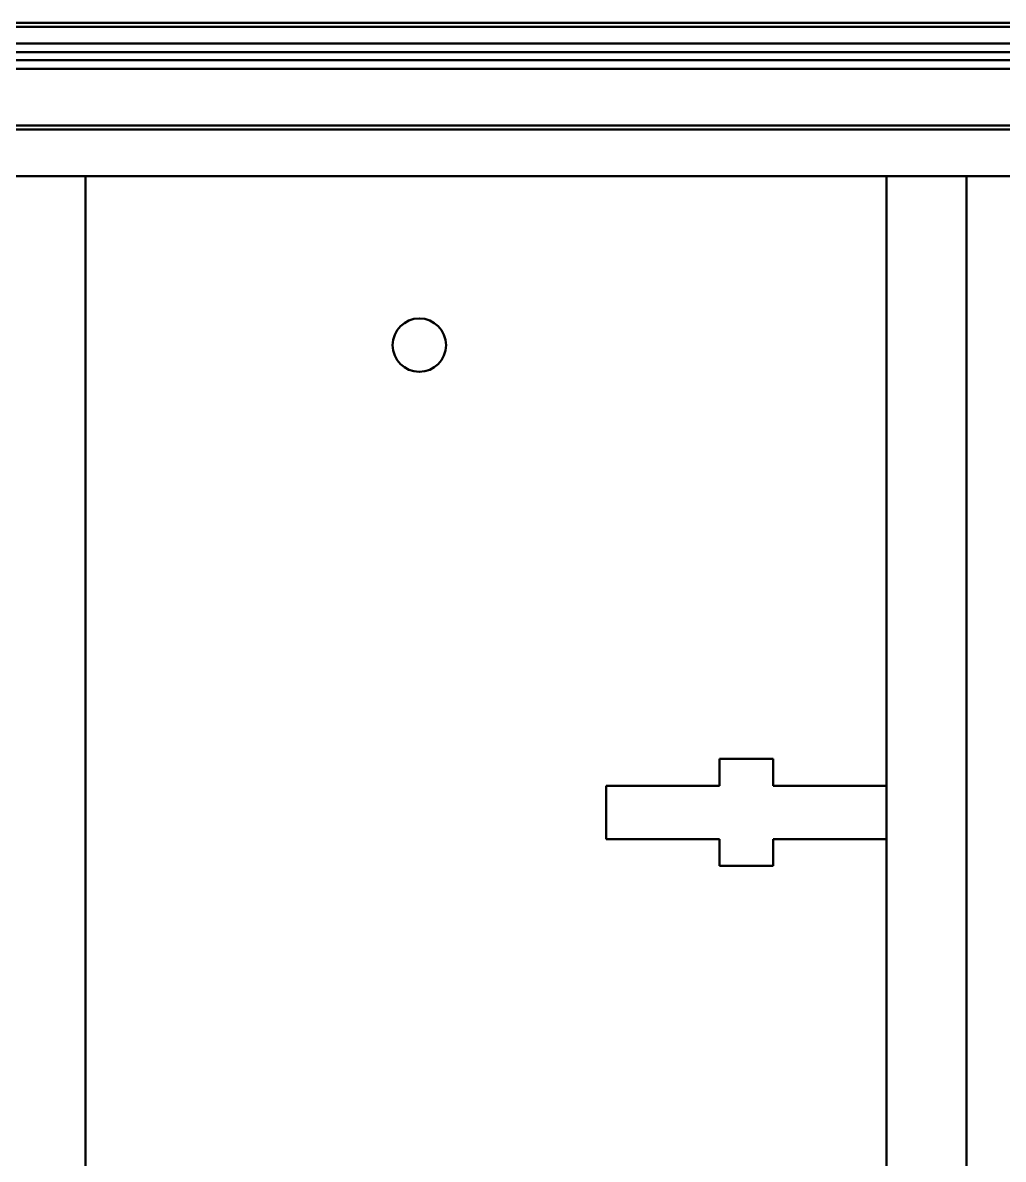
# Model space of a CAD drawing. Header units: millimetres. Extents: x -1615 to 4166, y 5 to 3174.
# Drawn here: x 1586 to 1635, y 2044.4 to 2101.2 of the extents above; entities that cross this region are included whole.
import ezdxf

# ---------------------------------------------------------------- set-up
doc = ezdxf.new("R2010")
doc.units = ezdxf.units.MM
doc.header["$LTSCALE"] = 0.25
doc.layers.add('Net dam', color=7, linetype='Continuous', lineweight=50)

msp = doc.modelspace()

# ---------------------------------------------------------------- linework, layer by layer
at = {"layer": 'Net dam'}
for p, q in [((1561.711, 2101.204), (1689.131, 2101.204)), ((1655.798, 2101.004), (1561.711, 2101.004)), ((1561.711, 2100.171), (1655.798, 2100.171)), ((1561.711, 2099.736), (1655.798, 2099.736)), ((1561.711, 2099.338), (1655.798, 2099.338)), ((1561.711, 2098.903), (1655.798, 2098.903)), ((1570.283, 2096.07), (1655.798, 2096.07)), ((1655.798, 2095.87), (1570.283, 2095.87)), ((1570.283, 2093.537), (1671.798, 2093.537)), ((1589.131, 2028.435), (1589.131, 2093.537)), ((1629.131, 2093.537), (1629.131, 1995.768)), ((1633.131, 2093.537), (1633.131, 1995.768)), ((1620.798, 2064.435), (1623.465, 2064.435)), ((1620.798, 2063.102), (1620.798, 2064.435)), ((1623.465, 2064.435), (1623.465, 2063.102)), ((1615.131, 2063.102), (1620.798, 2063.102)), ((1615.131, 2060.435), (1615.131, 2063.102)), ((1623.465, 2063.102), (1629.131, 2063.102)), ((1620.798, 2060.435), (1615.131, 2060.435)), ((1620.798, 2059.102), (1620.798, 2060.435)), ((1623.465, 2060.435), (1623.465, 2059.102)), ((1629.131, 2060.435), (1623.465, 2060.435)), ((1623.465, 2059.102), (1620.798, 2059.102))]:
    msp.add_line(p, q, dxfattribs=at)
msp.add_circle((1605.798, 2085.102), 1.333, dxfattribs=at)

doc.saveas('drawing.dxf')
